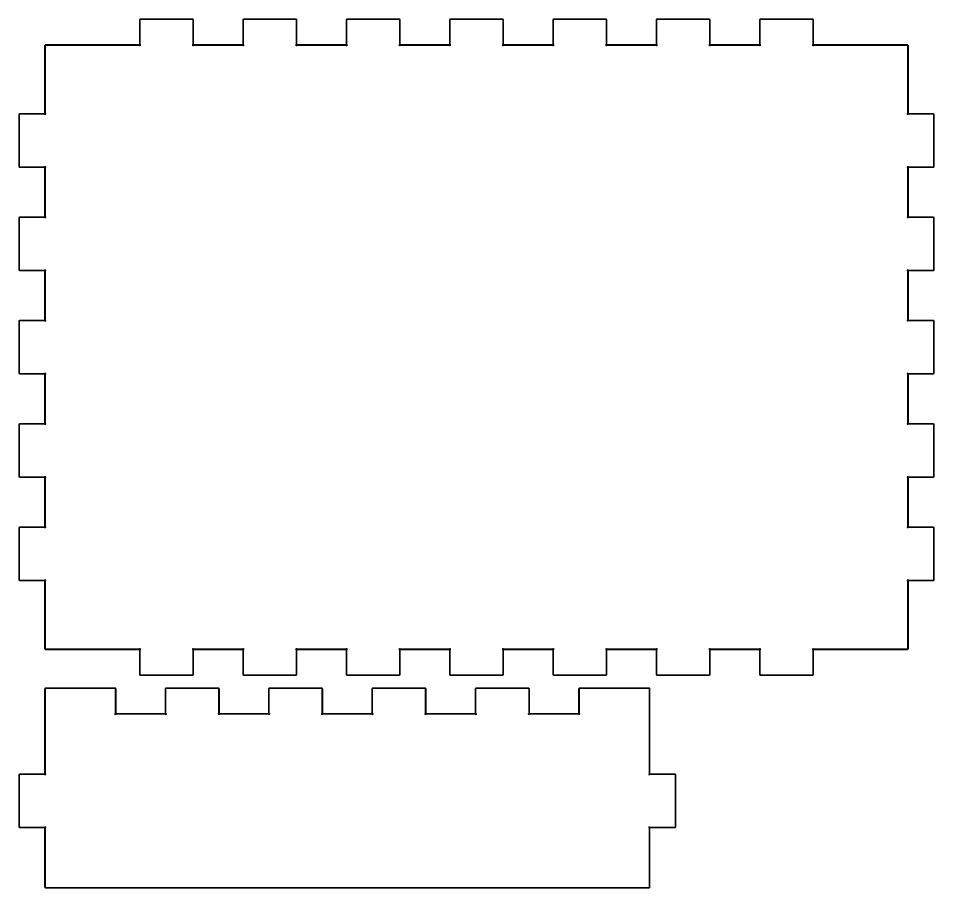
# Model space of a CAD drawing. Extents: x 10 to 224, y 10 to 295.
# Drawn here: x 117.6 to 224, y 164 to 265.1 of the extents above; entities that cross this region are included whole.
import ezdxf

# ---------------------------------------------------------------- set-up
doc = ezdxf.new("R2010")
doc.units = 0
doc.layers.get('0').update_dxf_attribs({"linetype": 'CONTINUOUS'})

msp = doc.modelspace()

# ---------------------------------------------------------------- linework, layer by layer
at = {"color": 0, "const_width": 0.2}
for points in [[(120.8, 191.8), (131.7, 191.8), (131.71, 191.8), (131.742, 191.815), (131.738, 191.838), (131.714, 191.842), (131.7, 191.811), (131.7, 191.8), (131.7, 188.9), (131.7, 188.884), (131.729, 188.83), (131.782, 188.8), (131.8, 188.8), (137.8, 188.8), (137.816, 188.8), (137.87, 188.83), (137.9, 188.884), (137.9, 188.9), (137.9, 191.8), (137.9, 191.811), (137.885, 191.842), (137.862, 191.838), (137.857, 191.815), (137.889, 191.8), (137.9, 191.8), (143.7, 191.8), (143.71, 191.8), (143.742, 191.815), (143.738, 191.838), (143.714, 191.842), (143.7, 191.811), (143.7, 191.8), (143.7, 188.9), (143.7, 188.884), (143.729, 188.83), (143.782, 188.8), (143.8, 188.8), (149.8, 188.8), (149.816, 188.8), (149.87, 188.83), (149.9, 188.884), (149.9, 188.9), (149.9, 191.8), (149.9, 191.811), (149.885, 191.842), (149.862, 191.838), (149.858, 191.815), (149.889, 191.8), (149.9, 191.8), (155.7, 191.8), (155.71, 191.8), (155.742, 191.815), (155.738, 191.838), (155.714, 191.842), (155.7, 191.811), (155.7, 191.8), (155.7, 188.9), (155.7, 188.884), (155.73, 188.83), (155.782, 188.8), (155.8, 188.8), (161.8, 188.8), (161.816, 188.8), (161.87, 188.83), (161.9, 188.884), (161.9, 188.9), (161.9, 191.8), (161.9, 191.811), (161.885, 191.842), (161.862, 191.838), (161.858, 191.815), (161.889, 191.8), (161.9, 191.8), (167.7, 191.8), (167.71, 191.8), (167.742, 191.815), (167.738, 191.838), (167.714, 191.842), (167.7, 191.811), (167.7, 191.8), (167.7, 188.9), (167.7, 188.884), (167.729, 188.83), (167.782, 188.8), (167.799, 188.8), (173.8, 188.8), (173.816, 188.8), (173.87, 188.83), (173.9, 188.884), (173.9, 188.9), (173.9, 191.8), (173.9, 191.811), (173.885, 191.842), (173.862, 191.838), (173.857, 191.815), (173.889, 191.8), (173.9, 191.8), (179.7, 191.8), (179.71, 191.8), (179.742, 191.815), (179.737, 191.838), (179.714, 191.842), (179.7, 191.811), (179.7, 191.8), (179.7, 188.9), (179.7, 188.884), (179.729, 188.83), (179.782, 188.8), (179.8, 188.8), (185.8, 188.8), (185.816, 188.8), (185.87, 188.83), (185.9, 188.884), (185.9, 188.9), (185.9, 191.8), (185.9, 191.811), (185.885, 191.842), (185.862, 191.838), (185.857, 191.815), (185.889, 191.8), (185.9, 191.8), (191.7, 191.8), (191.71, 191.8), (191.742, 191.815), (191.738, 191.838), (191.714, 191.842), (191.7, 191.811), (191.7, 191.8), (191.7, 188.9), (191.7, 188.884), (191.729, 188.83), (191.782, 188.8), (191.8, 188.8), (197.799, 188.8), (197.816, 188.8), (197.87, 188.83), (197.9, 188.884), (197.9, 188.9), (197.9, 191.8), (197.9, 191.811), (197.885, 191.842), (197.861, 191.838), (197.857, 191.815), (197.889, 191.8), (197.9, 191.8), (203.7, 191.8), (203.71, 191.8), (203.742, 191.815), (203.737, 191.838), (203.714, 191.842), (203.7, 191.811), (203.7, 191.8), (203.7, 188.9), (203.7, 188.884), (203.729, 188.83), (203.781, 188.8), (203.799, 188.8), (209.801, 188.8), (209.817, 188.8), (209.87, 188.83), (209.9, 188.884), (209.9, 188.9), (209.9, 191.8), (209.9, 191.811), (209.885, 191.842), (209.863, 191.838), (209.857, 191.815), (209.889, 191.8), (209.9, 191.8), (220.8, 191.8), (220.817, 191.8), (220.871, 191.83), (220.9, 191.884), (220.9, 191.9), (220.9, 199.8), (220.9, 199.812), (220.884, 199.843), (220.862, 199.838), (220.857, 199.815), (220.889, 199.8), (220.9, 199.8), (223.8, 199.8), (223.817, 199.8), (223.871, 199.829), (223.9, 199.883), (223.9, 199.9), (223.9, 205.899), (223.9, 205.917), (223.871, 205.971), (223.817, 206), (223.8, 206), (220.9, 206), (220.889, 206), (220.857, 205.986), (220.862, 205.963), (220.884, 205.959), (220.9, 205.99), (220.9, 206), (220.9, 211.8), (220.9, 211.811), (220.884, 211.843), (220.862, 211.837), (220.857, 211.816), (220.889, 211.8), (220.9, 211.8), (223.8, 211.8), (223.817, 211.8), (223.871, 211.829), (223.9, 211.883), (223.9, 211.899), (223.9, 217.9), (223.9, 217.918), (223.871, 217.971), (223.817, 218), (223.8, 218), (220.9, 218), (220.889, 218), (220.857, 217.986), (220.862, 217.963), (220.884, 217.959), (220.9, 217.991), (220.9, 218), (220.9, 223.8), (220.9, 223.811), (220.884, 223.843), (220.862, 223.838), (220.857, 223.816), (220.889, 223.8), (220.9, 223.8), (223.8, 223.8), (223.817, 223.8), (223.871, 223.829), (223.9, 223.883), (223.9, 223.9), (223.9, 229.9), (223.9, 229.917), (223.871, 229.971), (223.817, 230), (223.8, 230), (220.9, 230), (220.889, 230), (220.857, 229.986), (220.862, 229.963), (220.884, 229.959), (220.9, 229.99), (220.9, 230), (220.9, 235.8), (220.9, 235.811), (220.884, 235.843), (220.862, 235.838), (220.857, 235.815), (220.889, 235.8), (220.9, 235.8), (223.8, 235.8), (223.817, 235.8), (223.871, 235.829), (223.9, 235.883), (223.9, 235.899), (223.9, 241.899), (223.9, 241.917), (223.871, 241.971), (223.817, 242), (223.8, 242), (220.9, 242), (220.889, 242), (220.857, 241.986), (220.862, 241.963), (220.884, 241.959), (220.9, 241.99), (220.9, 242), (220.9, 247.8), (220.9, 247.811), (220.884, 247.843), (220.862, 247.837), (220.857, 247.815), (220.889, 247.8), (220.9, 247.8), (223.8, 247.8), (223.817, 247.8), (223.871, 247.829), (223.9, 247.883), (223.9, 247.899), (223.9, 253.901), (223.9, 253.919), (223.871, 253.971), (223.817, 254), (223.8, 254), (220.9, 254), (220.889, 254), (220.857, 253.986), (220.862, 253.963), (220.884, 253.959), (220.9, 253.99), (220.9, 254), (220.9, 261.9), (220.9, 261.918), (220.871, 261.971), (220.817, 262), (220.8, 262), (209.9, 262), (209.889, 262), (209.857, 261.986), (209.863, 261.962), (209.885, 261.958), (209.9, 261.99), (209.9, 262), (209.9, 264.9), (209.9, 264.918), (209.87, 264.971), (209.817, 265), (209.801, 265), (203.799, 265), (203.781, 265), (203.729, 264.971), (203.7, 264.918), (203.7, 264.9), (203.7, 262), (203.7, 261.99), (203.714, 261.958), (203.737, 261.962), (203.742, 261.986), (203.71, 262), (203.7, 262), (197.9, 262), (197.889, 262), (197.857, 261.986), (197.861, 261.962), (197.885, 261.958), (197.9, 261.99), (197.9, 262), (197.9, 264.9), (197.9, 264.918), (197.87, 264.971), (197.816, 265), (197.799, 265), (191.8, 265), (191.782, 265), (191.729, 264.971), (191.7, 264.918), (191.7, 264.9), (191.7, 262), (191.7, 261.99), (191.714, 261.958), (191.738, 261.962), (191.742, 261.986), (191.71, 262), (191.7, 262), (185.9, 262), (185.889, 262), (185.857, 261.986), (185.862, 261.962), (185.885, 261.958), (185.9, 261.99), (185.9, 262), (185.9, 264.9), (185.9, 264.918), (185.87, 264.971), (185.816, 265), (185.8, 265), (179.8, 265), (179.782, 265), (179.729, 264.971), (179.7, 264.918), (179.7, 264.9), (179.7, 262), (179.7, 261.99), (179.714, 261.958), (179.737, 261.962), (179.742, 261.986), (179.71, 262), (179.7, 262), (173.9, 262), (173.889, 262), (173.857, 261.986), (173.862, 261.962), (173.885, 261.958), (173.9, 261.99), (173.9, 262), (173.9, 264.9), (173.9, 264.918), (173.87, 264.971), (173.816, 265), (173.8, 265), (167.799, 265), (167.782, 265), (167.729, 264.971), (167.7, 264.918), (167.7, 264.9), (167.7, 262), (167.7, 261.99), (167.714, 261.958), (167.738, 261.962), (167.742, 261.986), (167.71, 262), (167.7, 262), (161.9, 262), (161.889, 262), (161.858, 261.986), (161.862, 261.962), (161.885, 261.958), (161.9, 261.99), (161.9, 262), (161.9, 264.9), (161.9, 264.918), (161.87, 264.971), (161.816, 265), (161.8, 265), (155.8, 265), (155.782, 265), (155.73, 264.971), (155.7, 264.918), (155.7, 264.9), (155.7, 262), (155.7, 261.99), (155.714, 261.958), (155.738, 261.962), (155.742, 261.986), (155.71, 262), (155.7, 262), (149.9, 262), (149.889, 262), (149.858, 261.986), (149.862, 261.962), (149.885, 261.958), (149.9, 261.99), (149.9, 262), (149.9, 264.9), (149.9, 264.918), (149.87, 264.971), (149.816, 265), (149.8, 265), (143.8, 265), (143.782, 265), (143.729, 264.971), (143.7, 264.918), (143.7, 264.9), (143.7, 262), (143.7, 261.99), (143.714, 261.958), (143.738, 261.962), (143.742, 261.986), (143.71, 262), (143.7, 262), (137.9, 262), (137.889, 262), (137.857, 261.986), (137.862, 261.962), (137.885, 261.958), (137.9, 261.99), (137.9, 262), (137.9, 264.9), (137.9, 264.918), (137.87, 264.971), (137.816, 265), (137.8, 265), (131.8, 265), (131.782, 265), (131.729, 264.971), (131.7, 264.918), (131.7, 264.9), (131.7, 262), (131.7, 261.99), (131.714, 261.958), (131.738, 261.962), (131.742, 261.986), (131.71, 262), (131.7, 262), (120.8, 262), (120.782, 262), (120.729, 261.971), (120.7, 261.918), (120.7, 261.9), (120.7, 254), (120.7, 253.99), (120.713, 253.959), (120.737, 253.963), (120.741, 253.986), (120.709, 254), (120.7, 254), (117.8, 254), (117.782, 254), (117.729, 253.971), (117.7, 253.919), (117.7, 253.901), (117.7, 247.899), (117.7, 247.883), (117.729, 247.829), (117.782, 247.8), (117.8, 247.8), (120.7, 247.8), (120.709, 247.8), (120.741, 247.815), (120.737, 247.837), (120.713, 247.843), (120.7, 247.811), (120.7, 247.8), (120.7, 242), (120.7, 241.99), (120.713, 241.959), (120.737, 241.963), (120.741, 241.986), (120.709, 242), (120.7, 242), (117.8, 242), (117.782, 242), (117.729, 241.971), (117.7, 241.917), (117.7, 241.899), (117.7, 235.899), (117.7, 235.883), (117.729, 235.829), (117.782, 235.8), (117.8, 235.8), (120.7, 235.8), (120.709, 235.8), (120.741, 235.815), (120.737, 235.838), (120.713, 235.843), (120.7, 235.811), (120.7, 235.8), (120.7, 230), (120.7, 229.99), (120.713, 229.959), (120.737, 229.963), (120.741, 229.986), (120.709, 230), (120.7, 230), (117.8, 230), (117.782, 230), (117.729, 229.971), (117.7, 229.917), (117.7, 229.9), (117.7, 223.9), (117.7, 223.883), (117.729, 223.829), (117.782, 223.8), (117.8, 223.8), (120.7, 223.8), (120.709, 223.8), (120.741, 223.816), (120.737, 223.838), (120.713, 223.843), (120.7, 223.811), (120.7, 223.8), (120.7, 218), (120.7, 217.991), (120.713, 217.959), (120.737, 217.963), (120.741, 217.986), (120.709, 218), (120.7, 218), (117.8, 218), (117.782, 218), (117.729, 217.971), (117.7, 217.918), (117.7, 217.9), (117.7, 211.899), (117.7, 211.883), (117.729, 211.829), (117.782, 211.8), (117.8, 211.8), (120.7, 211.8), (120.709, 211.8), (120.741, 211.816), (120.737, 211.837), (120.713, 211.843), (120.7, 211.811), (120.7, 211.8), (120.7, 206), (120.7, 205.99), (120.713, 205.959), (120.737, 205.963), (120.741, 205.986), (120.709, 206), (120.7, 206), (117.8, 206), (117.782, 206), (117.729, 205.971), (117.7, 205.917), (117.7, 205.899), (117.7, 199.9), (117.7, 199.883), (117.729, 199.829), (117.782, 199.8), (117.8, 199.8), (120.7, 199.8), (120.709, 199.8), (120.741, 199.815), (120.737, 199.838), (120.713, 199.843), (120.7, 199.812), (120.7, 199.8), (120.7, 191.9), (120.7, 191.884), (120.729, 191.83), (120.782, 191.8), (120.8, 191.8)], [(120.8, 164.1), (190.801, 164.1), (190.817, 164.1), (190.871, 164.13), (190.9, 164.183), (190.9, 164.2), (190.9, 171.1), (190.9, 171.111), (190.885, 171.143), (190.862, 171.137), (190.857, 171.115), (190.889, 171.1), (190.9, 171.1), (193.8, 171.1), (193.817, 171.1), (193.871, 171.13), (193.9, 171.183), (193.9, 171.199), (193.9, 177.201), (193.9, 177.219), (193.871, 177.271), (193.817, 177.3), (193.8, 177.3), (190.9, 177.3), (190.889, 177.3), (190.857, 177.286), (190.862, 177.263), (190.885, 177.258), (190.9, 177.29), (190.9, 177.3), (190.9, 184.2), (190.9, 187.2), (190.9, 187.217), (190.871, 187.271), (190.817, 187.3), (190.801, 187.3), (182.8, 187.3), (182.782, 187.3), (182.729, 187.271), (182.7, 187.217), (182.7, 187.2), (182.7, 184.3), (182.7, 184.29), (182.714, 184.259), (182.737, 184.263), (182.742, 184.287), (182.71, 184.3), (182.7, 184.3), (176.9, 184.3), (176.889, 184.3), (176.857, 184.287), (176.862, 184.263), (176.885, 184.259), (176.9, 184.29), (176.9, 184.3), (176.9, 187.2), (176.9, 187.217), (176.87, 187.271), (176.816, 187.3), (176.8, 187.3), (170.799, 187.3), (170.781, 187.3), (170.729, 187.271), (170.7, 187.217), (170.7, 187.2), (170.7, 184.3), (170.7, 184.29), (170.714, 184.259), (170.737, 184.263), (170.742, 184.287), (170.71, 184.3), (170.7, 184.3), (164.9, 184.3), (164.889, 184.3), (164.858, 184.287), (164.862, 184.263), (164.885, 184.259), (164.9, 184.29), (164.9, 184.3), (164.9, 187.2), (164.9, 187.217), (164.87, 187.271), (164.816, 187.3), (164.799, 187.3), (158.8, 187.3), (158.782, 187.3), (158.729, 187.271), (158.7, 187.217), (158.7, 187.2), (158.7, 184.3), (158.7, 184.29), (158.714, 184.259), (158.738, 184.263), (158.742, 184.287), (158.71, 184.3), (158.7, 184.3), (152.9, 184.3), (152.889, 184.3), (152.858, 184.287), (152.862, 184.263), (152.885, 184.259), (152.9, 184.29), (152.9, 184.3), (152.9, 187.2), (152.9, 187.217), (152.87, 187.271), (152.816, 187.3), (152.8, 187.3), (146.8, 187.3), (146.782, 187.3), (146.729, 187.271), (146.701, 187.217), (146.701, 187.2), (146.701, 184.3), (146.701, 184.29), (146.714, 184.259), (146.738, 184.263), (146.742, 184.287), (146.71, 184.3), (146.701, 184.3), (140.9, 184.3), (140.889, 184.3), (140.857, 184.287), (140.862, 184.263), (140.885, 184.259), (140.9, 184.29), (140.9, 184.3), (140.9, 187.2), (140.9, 187.217), (140.87, 187.271), (140.816, 187.3), (140.8, 187.3), (134.8, 187.3), (134.782, 187.3), (134.729, 187.271), (134.7, 187.217), (134.7, 187.2), (134.7, 184.3), (134.7, 184.29), (134.714, 184.259), (134.738, 184.263), (134.742, 184.287), (134.71, 184.3), (134.7, 184.3), (128.9, 184.3), (128.889, 184.3), (128.858, 184.287), (128.862, 184.263), (128.885, 184.259), (128.9, 184.29), (128.9, 184.3), (128.9, 187.2), (128.9, 187.217), (128.87, 187.271), (128.816, 187.3), (128.8, 187.3), (120.8, 187.3), (120.782, 187.3), (120.729, 187.271), (120.7, 187.217), (120.7, 187.2), (120.7, 184.2), (120.7, 177.3), (120.7, 177.29), (120.713, 177.258), (120.737, 177.263), (120.741, 177.286), (120.709, 177.3), (120.7, 177.3), (117.8, 177.3), (117.782, 177.3), (117.729, 177.271), (117.7, 177.219), (117.7, 177.201), (117.7, 171.199), (117.7, 171.183), (117.729, 171.13), (117.782, 171.1), (117.8, 171.1), (120.7, 171.1), (120.709, 171.1), (120.741, 171.115), (120.737, 171.137), (120.713, 171.143), (120.7, 171.111), (120.7, 171.1), (120.7, 164.2), (120.7, 164.183), (120.729, 164.13), (120.782, 164.1), (120.8, 164.1)]]:
    msp.add_lwpolyline(points, close=True, dxfattribs=at)

doc.saveas('drawing.dxf')
